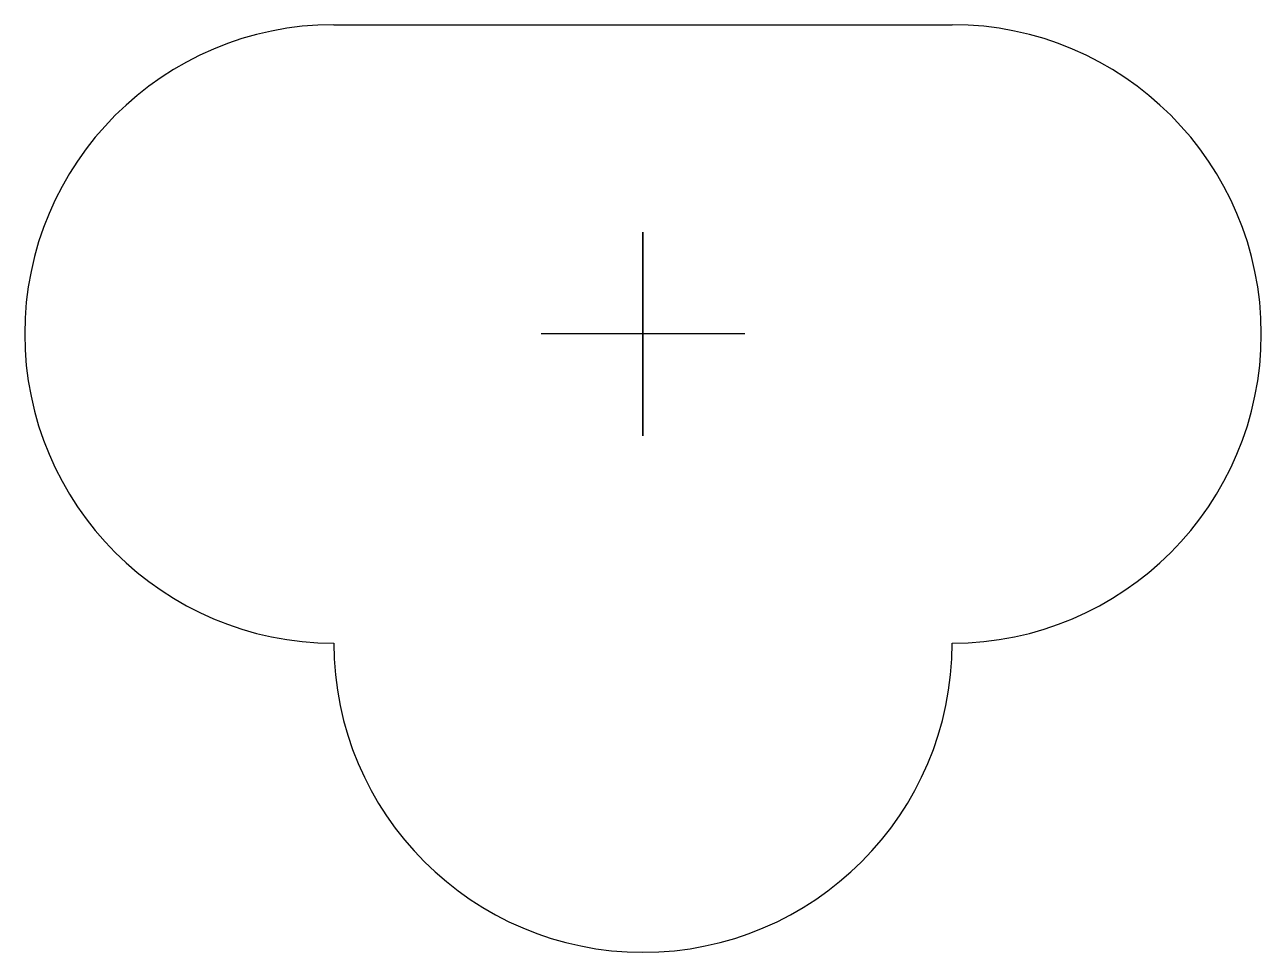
# Model space of a CAD drawing. Extents: x -3 to 3, y -3 to 1.5.
import ezdxf

# ---------------------------------------------------------------- set-up
doc = ezdxf.new("R2010")
doc.units = 0
doc.layers.get('0').update_dxf_attribs({"lineweight": 25})

msp = doc.modelspace()

# ---------------------------------------------------------------- linework, layer by layer
for p, q in [((-1.5, 1.5), (1.5, 1.5)), ((0, -0.4937), (0, 0.4937)), ((0, 0.4937), (0, -0.4937)), ((0.4937, 0), (-0.4937, 0)), ((0.4937, 0), (-0.4937, 0))]:
    msp.add_line(p, q)
for centre, start, end in [((1.5, 0), 270, 90), ((-1.5, 0), 90, 270), ((0, -1.5), 180, 360)]:
    msp.add_arc(centre, 1.5, start, end)

doc.saveas('drawing.dxf')
